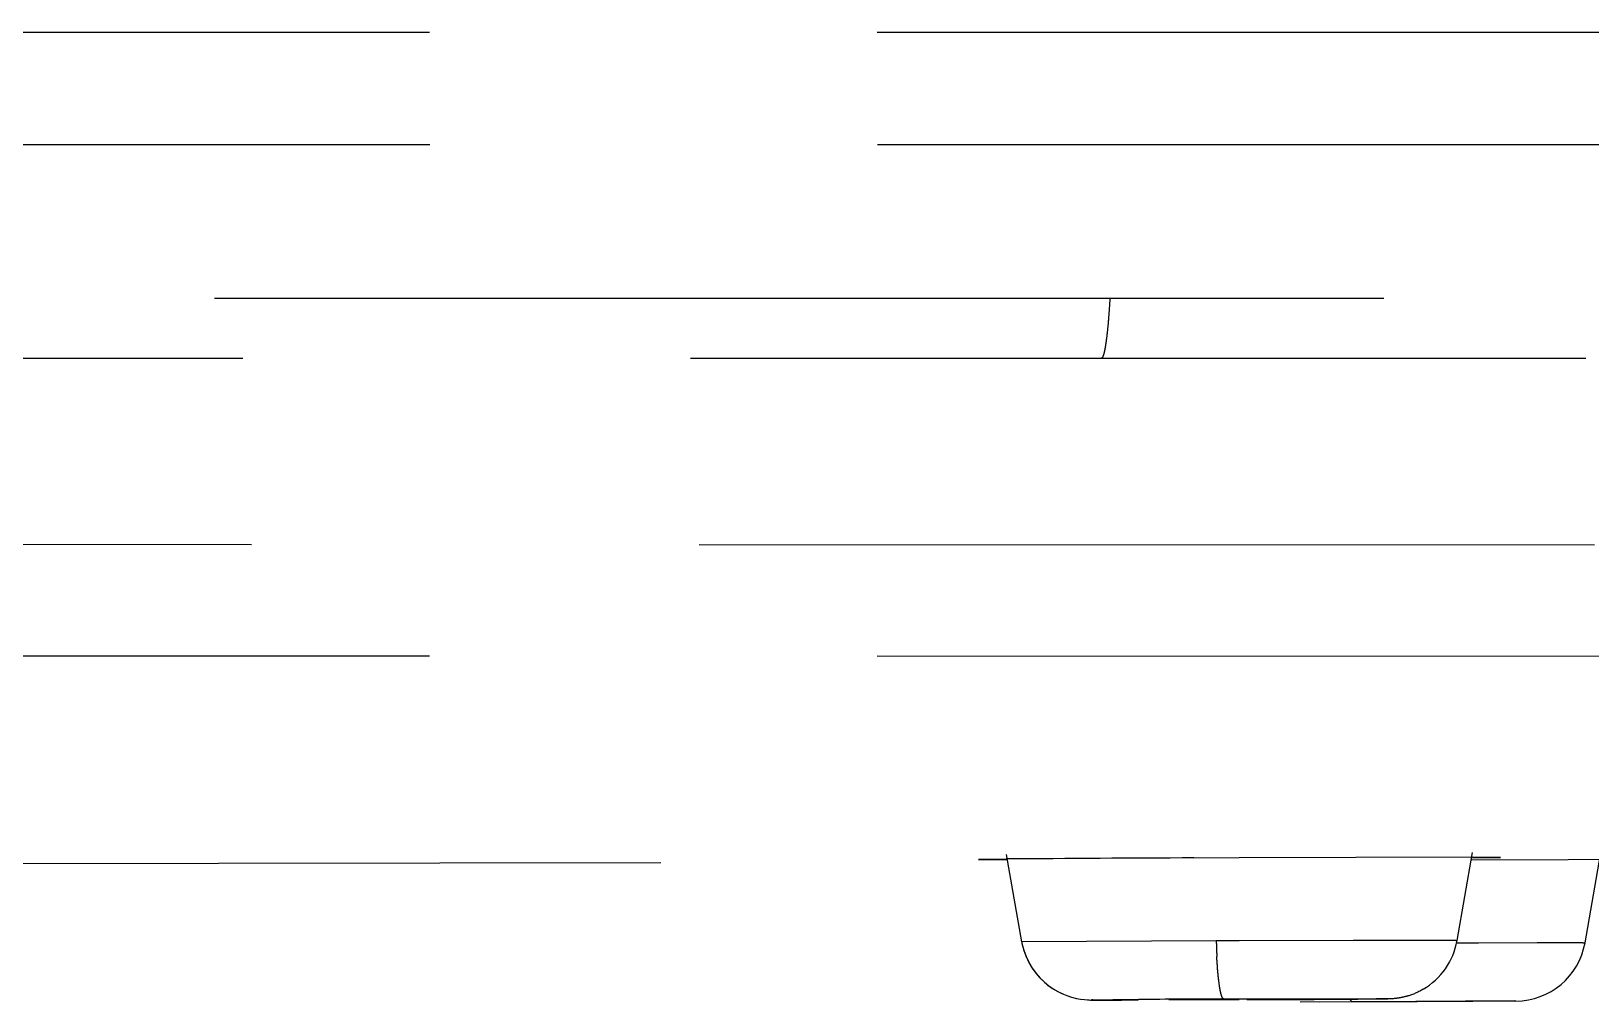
# Model space of a CAD drawing. Header units: millimetres. Extents: x 1236 to 1656, y -100 to 494.
# Drawn here: x 1494.144 to 1496.357, y 344.715 to 346.093 of the extents above; entities that cross this region are included whole.
import ezdxf

# ---------------------------------------------------------------- set-up
doc = ezdxf.new("R2010")
doc.units = ezdxf.units.MM
doc.header["$LTSCALE"] = 0.1
doc.linetypes.add('HIDDENX2', pattern=[19.05, 12.7, -6.35])
doc.layers.add('HIDDEN', color=8, linetype='HIDDENX2')

msp = doc.modelspace()

# ---------------------------------------------------------------- linework, layer by layer
at = {"layer": 'HIDDEN'}
for p, q in [((1493.4394, 345.932), (1507.6018, 345.932)), ((1495.6742, 345.7132), (1493.4393, 345.7132)), ((1507.4931, 345.7133), (1495.6742, 345.7133)), ((1474.1245, 345.6287), (1512.7541, 345.6287)), ((1498.2668, 345.3627), (1493.4417, 345.3641)), ((1493.4393, 345.2064), (1498.2376, 345.2049)), ((1496.1669, 344.8017), (1496.1889, 344.9268)), ((1493.7674, 344.9104), (1495.488, 344.9134)), ((1495.5273, 344.9175), (1495.488, 344.9169)), ((1495.488, 344.9169), (1495.5276, 344.9167)), ((1495.5492, 344.8001), (1495.5274, 344.9239)), ((1495.8579, 344.9193), (1495.7932, 344.919)), ((1496.1888, 344.9201), (1495.8579, 344.9193)), ((1496.3244, 344.9165), (1496.1875, 344.9159)), ((1496.1887, 344.9192), (1496.2283, 344.9198)), ((1496.2283, 344.9198), (1496.1888, 344.9201)), ((1496.3701, 344.9167), (1496.3244, 344.9165)), ((1496.3483, 344.7987), (1496.3703, 344.9238)), ((1495.8252, 344.8014), (1495.5493, 344.8001)), ((1495.8579, 344.8015), (1495.8252, 344.8014)), ((1496.0192, 344.8018), (1495.8579, 344.8015)), ((1496.1028, 344.8019), (1496.0192, 344.8018)), ((1496.1651, 344.8018), (1496.1028, 344.8019)), ((1496.1651, 344.8018), (1496.1669, 344.8017)), ((1496.1974, 344.7983), (1496.1665, 344.7982)), ((1496.2804, 344.7985), (1496.1974, 344.7983)), ((1496.3453, 344.7987), (1496.2804, 344.7985)), ((1496.3453, 344.7987), (1496.3483, 344.7987)), ((1495.6512, 344.7174), (1495.6572, 344.7173)), ((1495.6572, 344.7173), (1495.6908, 344.7173)), ((1495.7598, 344.718), (1495.7579, 344.7179)), ((1495.7579, 344.7179), (1495.8364, 344.718)), ((1495.8214, 344.7184), (1495.7598, 344.718)), ((1495.847, 344.7185), (1495.8214, 344.7184)), ((1495.8361, 344.7188), (1495.8803, 344.7189)), ((1495.8364, 344.718), (1495.8579, 344.7181)), ((1495.8579, 344.7186), (1495.847, 344.7185)), ((1495.8809, 344.7186), (1495.8579, 344.7186)), ((1495.8688, 344.7181), (1495.8943, 344.7182)), ((1495.8803, 344.7189), (1496.002, 344.7193)), ((1495.9579, 344.7187), (1495.8809, 344.7186)), ((1495.944, 344.7148), (1496.018, 344.7151)), ((1495.9481, 344.7185), (1495.9559, 344.7186)), ((1495.9559, 344.7186), (1495.9579, 344.7187)), ((1495.972, 344.7149), (1496.0757, 344.7154)), ((1496.0175, 344.7151), (1496.0148, 344.7182)), ((1496.0175, 344.7152), (1496.0645, 344.7154)), ((1496.0618, 344.7153), (1496.1075, 344.7155)), ((1496.0645, 344.7154), (1496.1103, 344.7155)), ((1496.0757, 344.7154), (1496.0974, 344.7155)), ((1496.0974, 344.7155), (1496.1101, 344.7155)), ((1496.1075, 344.7155), (1496.1833, 344.7158)), ((1496.2489, 344.716), (1496.1081, 344.7155)), ((1496.1103, 344.7155), (1496.1893, 344.7158)), ((1496.1833, 344.7158), (1496.2121, 344.716)), ((1496.1893, 344.7158), (1496.2489, 344.716)), ((1496.2121, 344.716), (1496.2502, 344.7161))]:
    msp.add_line(p, q, dxfattribs=at)
for points in [[(1495.5492, 344.8002), (1495.5496, 344.7978), (1495.5521, 344.7882), (1495.5554, 344.7791), (1495.5594, 344.7706), (1495.5641, 344.7626), (1495.5694, 344.7553), (1495.5752, 344.7486), (1495.5814, 344.7427), (1495.5879, 344.7374), (1495.5946, 344.7327), (1495.6016, 344.7288), (1495.6086, 344.7255)], [(1495.5493, 344.8001), (1495.5495, 344.7988), (1495.5518, 344.7893), (1495.5549, 344.7803), (1495.5587, 344.7719), (1495.5633, 344.764), (1495.5683, 344.7567), (1495.5739, 344.75), (1495.5799, 344.744), (1495.5862, 344.7386), (1495.5928, 344.7339), (1495.5995, 344.7299), (1495.6063, 344.7265), (1495.6132, 344.7236), (1495.6199, 344.7214), (1495.6267, 344.7197), (1495.6328, 344.7186), (1495.6382, 344.7179), (1495.6424, 344.7176), (1495.645, 344.7175), (1495.6467, 344.7174), (1495.6482, 344.7174), (1495.6512, 344.7174)]]:
    msp.add_lwpolyline(points, dxfattribs=at)
for centre, radius, start, end in [((1496.0585, 274.6332), 70.2864, 90.216251, 90.432984), ((1496.6413, 344.8196), 0.8163, 181.278, 182.8375), ((1496.0683, 344.819), 0.1, 300.2676, 350.0852), ((1496.2498, 344.8159), 0.1, 270.2573, 350.0838), ((1496.0541, 289.7702), 54.949, 90.22729, 90.35369), ((1495.6987, 408.3896), 63.6718, 270.163878, 270.294449), ((1495.6636, 399.4929), 54.7754, 270.22714, 270.35424), ((1495.8151, 361.6073), 16.8893, 270.26886, 270.45118)]:
    msp.add_arc(centre, radius, start, end, dxfattribs=at)
for points, knots in [([(1493.4392, 346.091), (1494.1797, 346.0913), (1495.6579, 346.0916), (1497.8688, 346.0909), (1500.0625, 346.0913), (1501.8744, 346.0911), (1503.3035, 346.0913), (1504.3512, 346.0917), (1505.3739, 346.0925), (1506.207, 346.0929), (1506.8541, 346.0925), (1507.4668, 346.0917), (1508.1908, 346.0906), (1509.0022, 346.0907), (1509.5171, 346.0912), (1509.7604, 346.0913)], [0, 0, 0, 0, 0.136111, 0.271708, 0.406381, 0.539336, 0.604747, 0.669067, 0.731911, 0.792739, 0.82219, 0.850865, 0.905361, 0.95527, 1, 1, 1, 1]), ([(1495.6743, 345.7133), (1495.6739, 345.7071), (1495.6732, 345.6954), (1495.6719, 345.679), (1495.6705, 345.6647), (1495.669, 345.6527), (1495.6675, 345.643), (1495.666, 345.6358), (1495.6646, 345.6313), (1495.6634, 345.6292), (1495.6627, 345.6287), (1495.6623, 345.6287)], [0, 0, 0, 0, 0.216051, 0.407697, 0.574241, 0.714917, 0.828865, 0.915209, 0.97204, 0.98912, 1, 1, 1, 1]), ([(1495.836, 344.7187), (1495.8354, 344.7187), (1495.8346, 344.7196), (1495.8338, 344.721), (1495.8326, 344.7236), (1495.8314, 344.7282), (1495.8294, 344.7388), (1495.8274, 344.7561), (1495.8264, 344.7709), (1495.826, 344.7792)], [0, 0, 0, 0, 0.027877, 0.050582, 0.080593, 0.164732, 0.281197, 0.600934, 1, 1, 1, 1]), ([(1496.1187, 344.7326), (1496.1123, 344.7288), (1496.102, 344.7243), (1496.0876, 344.7206), (1496.0761, 344.719), (1496.0633, 344.7188), (1496.0464, 344.7187), (1496.0337, 344.7186), (1496.0259, 344.7186)], [0, 0, 0, 0, 0.234851, 0.352097, 0.466149, 0.599187, 0.755794, 1, 1, 1, 1]), ([(1495.7146, 344.7174), (1495.7052, 344.7173), (1495.6889, 344.7173), (1495.6698, 344.7173), (1495.6587, 344.7174), (1495.6528, 344.7174), (1495.6504, 344.7174), (1495.6475, 344.7175), (1495.6504, 344.7176), (1495.6549, 344.7176), (1495.6688, 344.7178), (1495.6888, 344.718), (1495.7054, 344.7181), (1495.7149, 344.7181)], [0, 0, 0, 0, 0.211399, 0.369049, 0.4257, 0.466595, 0.491118, 0.499168, 0.507587, 0.532415, 0.630286, 0.788175, 1, 1, 1, 1]), ([(1496.002, 344.7193), (1496.0114, 344.7193), (1496.0281, 344.7193), (1496.0481, 344.7193), (1496.0619, 344.7192), (1496.0664, 344.7192), (1496.0694, 344.7191), (1496.0665, 344.719), (1496.064, 344.719), (1496.0581, 344.7189), (1496.0471, 344.7188), (1496.028, 344.7186), (1496.0117, 344.7185), (1496.0023, 344.7185)], [0, 0, 0, 0, 0.211818, 0.369985, 0.4681, 0.492909, 0.501243, 0.509382, 0.533935, 0.57476, 0.631277, 0.788654, 1, 1, 1, 1])]:
    msp.add_open_spline(points, degree=3, knots=knots, dxfattribs=at)

doc.saveas('drawing.dxf')
